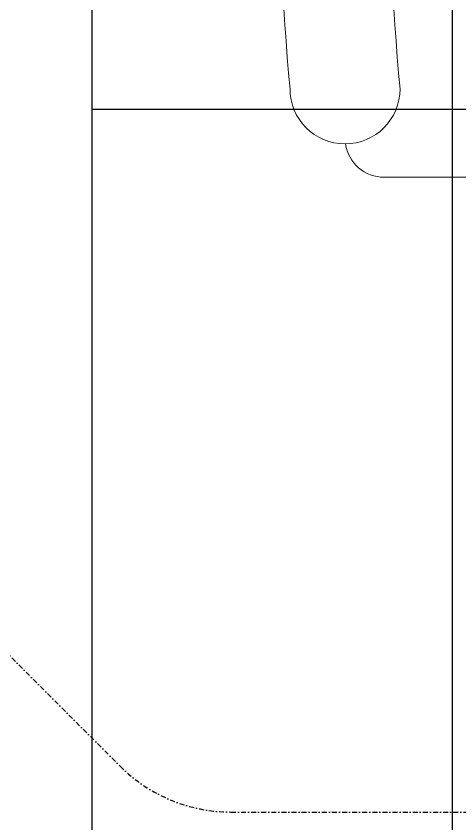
# Model space of a CAD drawing. Extents: x -560814 to 57327, y -29287 to 19916.
# Drawn here: x 34927 to 35211, y -12686 to -12171 of the extents above; entities that cross this region are included whole.
import ezdxf

# ---------------------------------------------------------------- set-up
doc = ezdxf.new("R2010")
doc.units = 0
doc.header["$LTSCALE"] = 0.25
doc.linetypes.add('DASHDOT', pattern=[25.4, 12.7, -6.35, 0, -6.35])
doc.layers.add('01-First Floor$0$FALSE CEILING', color=251, linetype='Continuous')
doc.layers.add('01-First Floor$0$X-WHITE glass', color=255, linetype='Continuous')
for name, color, linetype, lineweight in [('01-First Floor$0$LOADING', 253, 'Continuous', 5), ('E-LITE-CLNG-CNDT', 6, 'DASHDOT', 35), ('T-DATA-CLNG-COND', 51, 'DASHDOT', 25)]:
    doc.layers.add(name, color=color, linetype=linetype, lineweight=lineweight)

# ---------------------------------------------------------------- blocks, each defined once
blk = doc.blocks.new('01-First Floor$0$GF21018-P')
at = {"color": 0}
blk.add_line((0.2204937210156821, 0.4756307261486727), (0.2204937210156821, 0.0674977280054634), dxfattribs=at)
for centre, radius, start, end in [((-4.0174444003e-06, 1.846735474002139), 1.776735474005004, 264.6945553321505, 275.3052680112835), ((0.1640881380565453, 0.0424977280054613), 0.0351139560901341, 270.0000000000001, 90), ((0.1954937210156835, 0.0674977280054634), 0.025, 278.5279241468623, 360), ((-3.2405935642e-06, 1.831363171438854), 1.831363171441721, 264.8532206013883, 275.1469821681523)]:
    blk.add_arc(centre, radius, start, end, dxfattribs=at)
blk = doc.blocks.new('01-First Floor')
at = {"layer": '01-First Floor$0$FALSE CEILING', "linetype": 'Continuous'}
for p, q in [((35205.99999999985, -12829.99999999993), (35205.99999999985, -8829.999999999894)), ((34975.99999988085, -12229.99999999752), (38475.99999988305, -12229.99999999993))]:
    blk.add_line(p, q, dxfattribs=at)
at = {"layer": '01-First Floor$0$FALSE CEILING'}
blk.add_lwpolyline([(34975.99999988085, -12829.99999999752), (34975.99999988085, -10709.99999999741), (34975.99999987645, -10709.99999999981), (34975.99999988344, -8829.999999999898), (38475.99999988344, -8829.99999999981), (38475.99999988297, -12829.99999999993), (34975.99999988085, -12829.99999999752)], dxfattribs=at)
at = {"layer": '01-First Floor$0$X-WHITE glass', "color": 253, "lineweight": 30, "ltscale": 6, "true_color": 0x9898cc}
blk.add_line((34975.99999989462, -12830.00000007114), (34975.99999988018, -10610.00000007132), dxfattribs=at)
at = {"layer": '01-First Floor$0$LOADING', "extrusion": (-7.774263848676227e-06, 2.240207019314476e-05, 0.9999999997188541), "xscale": 1000.000000000001, "yscale": 1000.000000000001, "zscale": 1000.000000000001, "rotation": 269.9985892449479}
blk.add_blockref('01-First Floor$0$GF21018-P', (35094.86266731864, -12052.97423873651, -0.6654267739583858), dxfattribs=at)

msp = doc.modelspace()

# ---------------------------------------------------------------- linework, layer by layer
at = {"layer": 'T-DATA-CLNG-COND'}
msp.add_lwpolyline([(33275.99999988333, -11602.13426871018), (33905.36200066088, -11602.13426871018, -0.1989123673799927), (33976.07267877962, -11631.42359059161), (34993.82054446584, -12649.17145628045, 0.1989123673799927), (35064.53122258458, -12678.46077816188), (35500.99900470984, -12678.46077816188)], format="xyb", dxfattribs=at)

# ---------------------------------------------------------------- block references
at = {"layer": 'E-LITE-CLNG-CNDT'}
msp.add_blockref('01-First Floor', (0, 0), dxfattribs=at)

doc.saveas('drawing.dxf')
